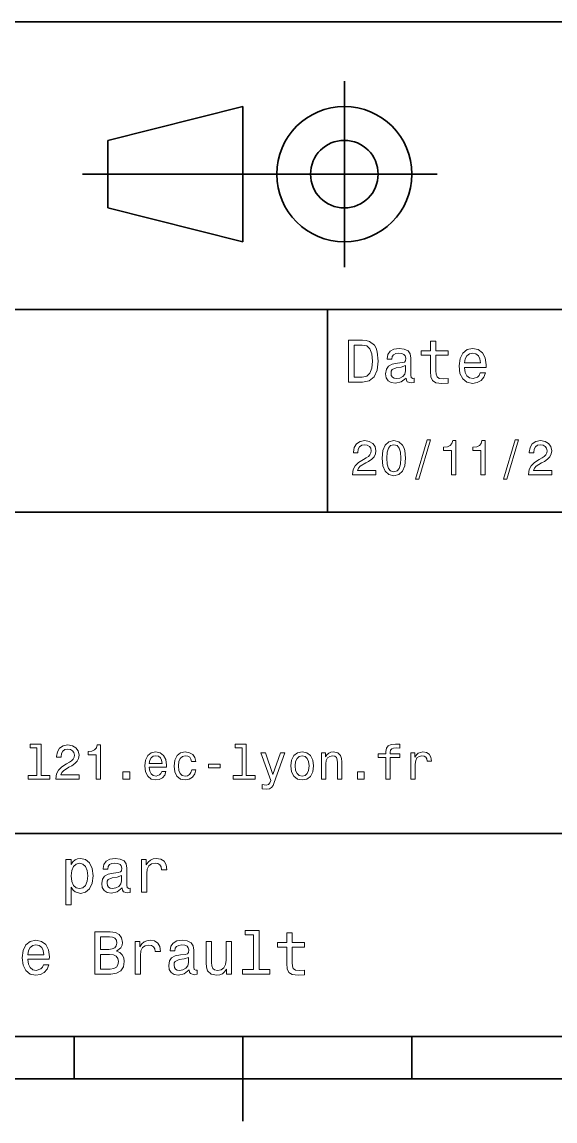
# Model space of a CAD drawing. Extents: x 0 to 420, y 0 to 297.
# Drawn here: x 246.9 to 278.5, y 5 to 70 of the extents above; entities that cross this region are included whole.
import ezdxf

# ---------------------------------------------------------------- set-up
doc = ezdxf.new("R2010")
doc.units = 0

msp = doc.modelspace()

# ---------------------------------------------------------------- linework, layer by layer
at = {"color": 7, "lineweight": 35}
for p, q in [((220, 70), (410, 70)), ((250.5, 61), (271.5, 61)), ((220, 53), (285, 53)), ((220, 41), (285, 41)), ((220, 22), (285, 22)), ((10, 10), (410, 10)), ((220, 10), (410, 10)), ((110, 7.5), (310, 7.5))]:
    msp.add_line(p, q, dxfattribs=at)
at = {"color": 7, "lineweight": 35, "ltscale": 0.275}
msp.add_line((266, 55.5), (266, 66.5), dxfattribs=at)
at = {"color": 7, "lineweight": 35, "ltscale": 0.206155}
for p, q in [((252, 63), (260, 65)), ((260, 57), (252, 59))]:
    msp.add_line(p, q, dxfattribs=at)
at = {"color": 7, "lineweight": 35, "ltscale": 0.2}
msp.add_line((260, 65), (260, 57), dxfattribs=at)
at = {"color": 7, "lineweight": 35, "ltscale": 0.1}
msp.add_line((252, 59), (252, 63), dxfattribs=at)
at = {"color": 7, "lineweight": 35, "ltscale": 0.3}
msp.add_line((265, 41), (265, 53), dxfattribs=at)
at = {"color": 7, "lineweight": 35, "ltscale": 0.0625}
for p, q in [((250, 10), (250, 7.5)), ((270, 10), (270, 7.5))]:
    msp.add_line(p, q, dxfattribs=at)
at = {"color": 7, "lineweight": 35, "ltscale": 0.125}
msp.add_line((260, 10), (260, 5), dxfattribs=at)
at = {"color": 7, "lineweight": 13}
for points in [[(267.080688, 51.190563), (266.248566, 51.190563), (266.248566, 48.690563), (267.080688, 48.690563), (267.473328, 48.769814), (267.765137, 49.011169), (267.945251, 49.40382), (268.010101, 49.940563), (267.952454, 50.488113), (267.880402, 50.70425), (267.779541, 50.877163), (267.487762, 51.111313), (267.296844, 51.168949)], [(267.055481, 50.891571), (267.329254, 50.837536), (267.516571, 50.671829), (267.628235, 50.376442), (267.664276, 49.940563), (267.624634, 49.519093), (267.51297, 49.223705), (267.322052, 49.047192), (267.055481, 48.989555), (266.583588, 48.989555), (266.583588, 50.891571)], [(271.100861, 50.289986), (271.100861, 49.320965), (271.122467, 49.007565), (271.223328, 48.791428), (271.425079, 48.665348), (271.767303, 48.62212), (272.141937, 48.640129), (272.141937, 48.913906), (271.868164, 48.892292), (271.619598, 48.921112), (271.486298, 49.011169), (271.42868, 49.162464), (271.417877, 49.375), (271.417877, 50.289986), (272.141937, 50.289986), (272.141937, 50.560158), (271.417877, 50.560158), (271.417877, 51.125721), (271.100861, 51.125721), (271.100861, 50.560158), (270.553314, 50.560158), (270.553314, 50.289986)], [(269.656342, 48.942726), (269.656342, 48.931919), (269.674347, 48.809441), (269.728394, 48.722984), (269.955322, 48.654541), (270.131836, 48.683357), (270.131836, 48.928314), (270.056183, 48.917507), (269.955322, 48.96434), (269.937317, 49.108429), (269.937317, 50.109871), (269.894104, 50.365635), (269.768005, 50.54575), (269.548279, 50.65382), (269.238464, 50.693443), (268.935883, 50.650219), (268.712524, 50.52774), (268.572052, 50.336815), (268.525208, 50.084656), (268.525208, 50.063042), (268.809784, 50.063042), (268.835022, 50.21434), (268.914276, 50.322407), (269.043945, 50.387249), (269.227661, 50.412464), (269.404175, 50.394455), (269.530273, 50.34042), (269.605896, 50.246758), (269.631134, 50.117077), (269.61673, 49.965778), (269.559082, 49.890129), (269.414978, 49.854107), (269.144806, 49.825291), (268.835022, 49.760448), (268.615265, 49.645176), (268.485596, 49.465057), (268.445953, 49.19849), (268.481995, 48.960735), (268.593658, 48.784222), (268.773773, 48.67255), (269.022339, 48.632927), (269.357361, 48.708576)], [(273.121765, 49.565922), (274.389771, 49.565922), (274.393372, 49.713619), (274.335724, 50.127884), (274.177246, 50.437683), (273.925079, 50.625), (273.590057, 50.693443), (273.262238, 50.621399), (273.010101, 50.41967), (272.847992, 50.091862), (272.790344, 49.659584), (272.844391, 49.216499), (273.00647, 48.892292), (273.255035, 48.690563), (273.579254, 48.62212), (273.860229, 48.668949), (274.09079, 48.791428), (274.260101, 48.98595), (274.357361, 49.245319), (274.043945, 49.245319), (273.979095, 49.101227), (273.885437, 48.993156), (273.618866, 48.9067), (273.413544, 48.946327), (273.258636, 49.072407), (273.157776, 49.27774), (273.121765, 49.555115)], [(273.121765, 49.832493), (273.161377, 50.081055), (273.258636, 50.264771), (273.406342, 50.376442), (273.600861, 50.416069), (273.791779, 50.376442), (273.939484, 50.264771), (274.029541, 50.081055), (274.061951, 49.832493)], [(269.620331, 49.367798), (269.577087, 49.180477), (269.461823, 49.036385), (269.28891, 48.942726), (269.076355, 48.910305), (268.939484, 48.928314), (268.842224, 48.98595), (268.780975, 49.086815), (268.76297, 49.227306), (268.777374, 49.353386), (268.835022, 49.443443), (269.065552, 49.544312), (269.357361, 49.587536), (269.620331, 49.673992)], [(266.489929, 43.224785), (267.864563, 43.224785), (267.864563, 43.472622), (266.778107, 43.472622), (266.838623, 43.60807), (266.942383, 43.720463), (267.262238, 43.925072), (267.432281, 44.011528), (267.622498, 44.135448), (267.757935, 44.279541), (267.835754, 44.44957), (267.864563, 44.642651), (267.815552, 44.884727), (267.680115, 45.074928), (267.472626, 45.195965), (267.20462, 45.239193), (266.927948, 45.190201), (266.71759, 45.054756), (266.582123, 44.838619), (266.536041, 44.553314), (266.536041, 44.51297), (266.798279, 44.51297), (266.798279, 44.536022), (266.824219, 44.731991), (266.902008, 44.876083), (267.02594, 44.9683), (267.190216, 45), (267.357361, 44.971184), (267.481262, 44.899136), (267.561951, 44.786743), (267.59079, 44.645535), (267.570618, 44.51297), (267.515869, 44.400578), (267.423645, 44.302593), (267.296844, 44.216141), (267.126801, 44.12392), (266.844391, 43.945248), (266.645538, 43.755043), (266.527374, 43.524498), (266.489929, 43.233429)], [(268.233429, 44.201729), (268.276672, 43.749279), (268.412109, 43.426514), (268.628235, 43.230549), (268.927948, 43.167149), (269.224792, 43.230549), (269.440918, 43.426514), (269.573486, 43.749279), (269.619598, 44.201729), (269.573486, 44.651299), (269.518738, 44.829971), (269.440918, 44.976948), (269.224792, 45.172913), (268.927948, 45.239193), (268.628235, 45.172913), (268.412109, 44.974064), (268.276672, 44.651299)], [(268.510101, 44.201729), (268.533142, 44.550434), (268.605194, 44.801155), (268.734863, 44.948128), (268.927948, 45), (269.118164, 44.948128), (269.247833, 44.801155), (269.319885, 44.550434), (269.342957, 44.201729), (269.319885, 43.850143), (269.247833, 43.599426), (269.118164, 43.45245), (268.927948, 43.403458), (268.734863, 43.45245), (268.605194, 43.599426), (268.533142, 43.850143)], [(270.213257, 42.956772), (270.412109, 42.956772), (271.109528, 45.279541), (270.907776, 45.279541)], [(272.345825, 43.224785), (272.608063, 43.224785), (272.608063, 45.239193), (272.412109, 45.239193), (272.360229, 45.0634), (272.2565, 44.945248), (272.097992, 44.876083), (271.878967, 44.853027), (271.878967, 44.648415), (272.345825, 44.648415)], [(274.080688, 43.224785), (274.342957, 43.224785), (274.342957, 45.239193), (274.146973, 45.239193), (274.095093, 45.0634), (273.991364, 44.945248), (273.832855, 44.876083), (273.613831, 44.853027), (273.613831, 44.648415), (274.080688, 44.648415)], [(275.417877, 42.956772), (275.61673, 42.956772), (276.314117, 45.279541), (276.112396, 45.279541)], [(276.899139, 43.224785), (278.273773, 43.224785), (278.273773, 43.472622), (277.187317, 43.472622), (277.247833, 43.60807), (277.351593, 43.720463), (277.671478, 43.925072), (277.841492, 44.011528), (278.031708, 44.135448), (278.167145, 44.279541), (278.244965, 44.44957), (278.273773, 44.642651), (278.224792, 44.884727), (278.089355, 45.074928), (277.881836, 45.195965), (277.613831, 45.239193), (277.337189, 45.190201), (277.126801, 45.054756), (276.991364, 44.838619), (276.945251, 44.553314), (276.945251, 44.51297), (277.207489, 44.51297), (277.207489, 44.536022), (277.233429, 44.731991), (277.311249, 44.876083), (277.43515, 44.9683), (277.599426, 45), (277.766571, 44.971184), (277.890503, 44.899136), (277.971191, 44.786743), (278, 44.645535), (277.979828, 44.51297), (277.925079, 44.400578), (277.832855, 44.302593), (277.706055, 44.216141), (277.536041, 44.12392), (277.253601, 43.945248), (277.054749, 43.755043), (276.936615, 43.524498), (276.899139, 43.233429)], [(247.798279, 27.080692), (247.798279, 25.438042), (247.276657, 25.438042), (247.276657, 25.224785), (248.570602, 25.224785), (248.570602, 25.438042), (248.05188, 25.438042), (248.05188, 27.293949), (247.400574, 27.293949), (247.400574, 27.080692)], [(248.922195, 25.224785), (250.296829, 25.224785), (250.296829, 25.472624), (249.210373, 25.472624), (249.270889, 25.60807), (249.374634, 25.720463), (249.694519, 25.925074), (249.864563, 26.011528), (250.054749, 26.135448), (250.190201, 26.279539), (250.268005, 26.449568), (250.296829, 26.642653), (250.247833, 26.884727), (250.112396, 27.074928), (249.904907, 27.195967), (249.636887, 27.239193), (249.360229, 27.190203), (249.149857, 27.054756), (249.014404, 26.838617), (248.968307, 26.553314), (248.968307, 26.51297), (249.230545, 26.51297), (249.230545, 26.536024), (249.256485, 26.731989), (249.33429, 26.876081), (249.458221, 26.9683), (249.622482, 27), (249.789627, 26.971182), (249.913544, 26.899136), (249.994232, 26.786745), (250.023056, 26.645535), (250.002884, 26.51297), (249.94812, 26.400578), (249.855911, 26.302595), (249.729111, 26.216139), (249.559082, 26.12392), (249.276657, 25.945246), (249.07782, 25.755045), (248.959656, 25.524496), (248.922195, 25.233431)], [(251.308365, 25.224785), (251.570602, 25.224785), (251.570602, 27.239193), (251.374634, 27.239193), (251.322769, 27.063402), (251.219025, 26.945246), (251.060516, 26.876081), (250.841507, 26.853027), (250.841507, 26.648417), (251.308365, 26.648417)], [(254.455338, 25.925074), (255.469742, 25.925074), (255.472626, 26.043228), (255.426514, 26.374641), (255.299713, 26.622478), (255.097992, 26.772335), (254.829971, 26.827091), (254.567719, 26.769453), (254.365997, 26.60807), (254.236313, 26.345821), (254.190201, 26), (254.233429, 25.645535), (254.363113, 25.386168), (254.561966, 25.224785), (254.821335, 25.170031), (255.046112, 25.207495), (255.23056, 25.305477), (255.365997, 25.461096), (255.443817, 25.668589), (255.193085, 25.668589), (255.141205, 25.553314), (255.066284, 25.46686), (254.853027, 25.397696), (254.688766, 25.429396), (254.56485, 25.53026), (254.484161, 25.694525), (254.455338, 25.916428)], [(256.953888, 26.259367), (257.20462, 26.259367), (257.15274, 26.489914), (257.028809, 26.671471), (256.835754, 26.783863), (256.585022, 26.827091), (256.30835, 26.769453), (256.097992, 26.60807), (255.965424, 26.345821), (255.919312, 25.994238), (255.96254, 25.645535), (256.092224, 25.386168), (256.296844, 25.224785), (256.576385, 25.170031), (256.824219, 25.213257), (257.017303, 25.334295), (257.149872, 25.524496), (257.207489, 25.778099), (256.965424, 25.778099), (256.92218, 25.616716), (256.841492, 25.495678), (256.726227, 25.42075), (256.585022, 25.397696), (256.409241, 25.43516), (256.28241, 25.550434), (256.20462, 25.737753), (256.17868, 26.002882), (256.20462, 26.262249), (256.285309, 26.449568), (256.414978, 26.564842), (256.585022, 26.605188), (256.734863, 26.579252), (256.84726, 26.51297), (256.92218, 26.40346)], [(259.942383, 27.080692), (259.942383, 25.438042), (259.420746, 25.438042), (259.420746, 25.224785), (260.714691, 25.224785), (260.714691, 25.438042), (260.195984, 25.438042), (260.195984, 27.293949), (259.544678, 27.293949), (259.544678, 27.080692)], [(262.213257, 26.772335), (261.76947, 25.49856), (261.33429, 26.772335), (261.057648, 26.772335), (261.645538, 25.13833), (261.593658, 24.994238), (261.51297, 24.896255), (261.377533, 24.864553), (261.144104, 24.893373), (261.144104, 24.648417), (261.389038, 24.62536), (261.56485, 24.648417), (261.688782, 24.720463), (261.778107, 24.844381), (261.855927, 25.025938), (262.484161, 26.772335)], [(262.832855, 25.99712), (262.878967, 25.645535), (263.011536, 25.386168), (263.221924, 25.224785), (263.504333, 25.170031), (263.783875, 25.224785), (263.994232, 25.383286), (264.126801, 25.642653), (264.175812, 25.99712), (264.126801, 26.348703), (263.994232, 26.610952), (263.783875, 26.769453), (263.504333, 26.827091), (263.221924, 26.769453), (263.011536, 26.60807), (262.878967, 26.348703)], [(264.64267, 25.224785), (264.896271, 25.224785), (264.896271, 26.118156), (264.922211, 26.322767), (265.005768, 26.472624), (265.135437, 26.564842), (265.30835, 26.599424), (265.446686, 26.570606), (265.533142, 26.492796), (265.576385, 26.363113), (265.59079, 26.190203), (265.59079, 25.224785), (265.844391, 25.224785), (265.844391, 26.242077), (265.832855, 26.446688), (265.780975, 26.616716), (265.610962, 26.772335), (265.345825, 26.827091), (265.198853, 26.806917), (265.074951, 26.752163), (264.968323, 26.659943), (264.884735, 26.536024), (264.884735, 26.772335), (264.64267, 26.772335)], [(268.463989, 26.504324), (268.463989, 25.224785), (268.71759, 25.224785), (268.71759, 26.504324), (269.293945, 26.504324), (269.293945, 26.720463), (268.71759, 26.720463), (268.71759, 26.815563), (268.737762, 26.930836), (268.804047, 27.008646), (268.916443, 27.054756), (269.07782, 27.072046), (269.293945, 27.06052), (269.293945, 27.279539), (269.020172, 27.293949), (268.772339, 27.268013), (268.599426, 27.190203), (268.495697, 27.054756), (268.463989, 26.861671), (268.463989, 26.720463), (268, 26.720463), (268, 26.504324)], [(269.942383, 25.224785), (270.195984, 25.224785), (270.195984, 26.10951), (270.221924, 26.322767), (270.299713, 26.475506), (270.426514, 26.567724), (270.596558, 26.599424), (270.723358, 26.579252), (270.818451, 26.521614), (270.876099, 26.423632), (270.896271, 26.291067), (271.15274, 26.291067), (271.118164, 26.524496), (271.023071, 26.691643), (270.864563, 26.792507), (270.648438, 26.827091), (270.501465, 26.804035), (270.374634, 26.746399), (270.262268, 26.648417), (270.172913, 26.515852), (270.172913, 26.772335), (269.942383, 26.772335)], [(254.455338, 26.138329), (254.48703, 26.337177), (254.56485, 26.48415), (254.682999, 26.573488), (254.838623, 26.605188), (254.991364, 26.573488), (255.109512, 26.48415), (255.181564, 26.337177), (255.207489, 26.138329)], [(257.951019, 25.884727), (258.648407, 25.884727), (258.648407, 26.112392), (257.951019, 26.112392)], [(263.092224, 26), (263.118164, 26.259367), (263.198853, 26.446688), (263.328552, 26.56196), (263.504333, 26.602306), (263.677246, 26.56196), (263.806915, 26.449568), (263.887604, 26.259367), (263.916443, 26), (263.887604, 25.737753), (263.806915, 25.547552), (263.677246, 25.432278), (263.504333, 25.394814), (263.328552, 25.432278), (263.198853, 25.547552), (263.118164, 25.737753)], [(252.896255, 25.224785), (253.293945, 25.224785), (253.293945, 25.654181), (252.896255, 25.654181)], [(266.775208, 25.224785), (267.172913, 25.224785), (267.172913, 25.654181), (266.775208, 25.654181)], [(249.829254, 20.166426), (249.829254, 20.465418), (249.512253, 20.465418), (249.512253, 17.7817), (249.829254, 17.7817), (249.829254, 18.826368), (249.940918, 18.657061), (250.067001, 18.545389), (250.384003, 18.462536), (250.6866, 18.530979), (250.924347, 18.736311), (251.079254, 19.060518), (251.136887, 19.5), (251.079254, 19.935879), (250.924347, 20.260086), (250.6866, 20.461815), (250.384003, 20.533861), (250.211105, 20.512247), (250.0634, 20.443804), (249.937317, 20.328529)], [(250.329971, 18.747118), (250.117432, 18.793947), (249.96254, 18.93804), (249.86528, 19.17219), (249.832855, 19.5), (249.86528, 19.824207), (249.96254, 20.058357), (250.117432, 20.198847), (250.329971, 20.249279), (250.524506, 20.198847), (250.679398, 20.054754), (250.776657, 19.820604), (250.812683, 19.5), (250.776657, 19.175793), (250.679398, 18.93804), (250.524506, 18.793947)], [(252.847992, 18.78314), (252.847992, 18.772333), (252.865997, 18.649855), (252.920029, 18.5634), (253.146973, 18.494957), (253.323486, 18.523775), (253.323486, 18.768732), (253.247849, 18.757925), (253.146973, 18.804754), (253.128967, 18.948847), (253.128967, 19.950287), (253.085739, 20.206051), (252.959656, 20.386166), (252.739914, 20.494236), (252.430115, 20.533861), (252.127533, 20.490633), (251.904175, 20.368155), (251.763687, 20.177233), (251.716858, 19.925072), (251.716858, 19.903458), (252.00145, 19.903458), (252.026657, 20.054754), (252.105911, 20.162823), (252.235596, 20.227665), (252.419312, 20.252882), (252.595825, 20.234869), (252.721909, 20.180836), (252.797562, 20.087175), (252.822769, 19.957493), (252.808365, 19.806194), (252.750732, 19.730547), (252.606628, 19.694523), (252.336456, 19.665705), (252.026657, 19.600864), (251.806915, 19.48559), (251.677246, 19.305475), (251.637619, 19.038904), (251.67363, 18.801151), (251.785309, 18.62464), (251.965424, 18.512968), (252.213989, 18.473343), (252.548996, 18.54899)], [(253.986313, 18.530979), (254.303314, 18.530979), (254.303314, 19.636887), (254.335739, 19.903458), (254.432999, 20.094379), (254.591507, 20.209654), (254.804047, 20.249279), (254.96254, 20.224062), (255.081421, 20.152016), (255.153473, 20.029537), (255.17868, 19.863832), (255.499283, 19.863832), (255.456055, 20.155619), (255.337189, 20.364553), (255.139053, 20.490633), (254.868881, 20.533861), (254.685165, 20.505043), (254.526657, 20.432997), (254.386169, 20.310518), (254.274506, 20.144812), (254.274506, 20.465418), (253.986313, 20.465418)], [(252.811966, 19.208212), (252.768738, 19.020893), (252.653458, 18.876801), (252.48056, 18.78314), (252.268021, 18.750719), (252.131134, 18.768732), (252.033875, 18.826368), (251.972626, 18.927233), (251.95462, 19.067722), (251.969025, 19.193804), (252.026657, 19.283861), (252.257202, 19.384726), (252.548996, 19.427954), (252.811966, 19.514408)], [(260.631836, 16.010447), (260.631836, 13.957133), (259.979828, 13.957133), (259.979828, 13.690562), (261.59726, 13.690562), (261.59726, 13.957133), (260.948853, 13.957133), (260.948853, 16.277018), (260.134705, 16.277018), (260.134705, 16.010447)], [(247.267273, 14.565923), (248.535294, 14.565923), (248.538895, 14.713617), (248.481262, 15.127882), (248.322754, 15.43768), (248.070587, 15.625), (247.73558, 15.693444), (247.407776, 15.621398), (247.155609, 15.419669), (246.9935, 15.091859), (246.935867, 14.659582), (246.989899, 14.216499), (247.152008, 13.892291), (247.400558, 13.690562), (247.724777, 13.622118), (248.005753, 13.668948), (248.236298, 13.791427), (248.405609, 13.985951), (248.502869, 14.245317), (248.189468, 14.245317), (248.124634, 14.101225), (248.030975, 13.993155), (247.764404, 13.9067), (247.559067, 13.946326), (247.404175, 14.072407), (247.303299, 14.277738), (247.267273, 14.555116)], [(252.523041, 15.041427), (252.775208, 15.25036), (252.840042, 15.39085), (252.861664, 15.563761), (252.814835, 15.833934), (252.674347, 16.028458), (252.447388, 16.147335), (252.130402, 16.190563), (251.240631, 16.190563), (251.240631, 13.690562), (252.180832, 13.690562), (252.515839, 13.740994), (252.764404, 13.888689), (252.919296, 14.122839), (252.973328, 14.439842), (252.940918, 14.652378), (252.854462, 14.828891), (252.713959, 14.958574)], [(252.061951, 15.153098), (251.572037, 15.153098), (251.572037, 15.891571), (252.090775, 15.891571), (252.285294, 15.869957), (252.42218, 15.805116), (252.505035, 15.693444), (252.533844, 15.527738), (252.501434, 15.362032), (252.414978, 15.246758), (252.267273, 15.174712)], [(253.614548, 13.690562), (253.931549, 13.690562), (253.931549, 14.79647), (253.963974, 15.063041), (254.061234, 15.253963), (254.219727, 15.369237), (254.432266, 15.408862), (254.590775, 15.383646), (254.709641, 15.3116), (254.781693, 15.189121), (254.806915, 15.023416), (255.127518, 15.023416), (255.08429, 15.315202), (254.965408, 15.524136), (254.767288, 15.650216), (254.497101, 15.693444), (254.313385, 15.664625), (254.154892, 15.59258), (254.014404, 15.470101), (253.902725, 15.304395), (253.902725, 15.625), (253.614548, 15.625)], [(256.813385, 13.942723), (256.813385, 13.931917), (256.83139, 13.809439), (256.885437, 13.722983), (257.112396, 13.654539), (257.28891, 13.683357), (257.28891, 13.928314), (257.213257, 13.917507), (257.112396, 13.964337), (257.09436, 14.10843), (257.09436, 15.109871), (257.051147, 15.365634), (256.925049, 15.54575), (256.705322, 15.653819), (256.395538, 15.693444), (256.092926, 15.650216), (255.869583, 15.527738), (255.729095, 15.336816), (255.682266, 15.084655), (255.682266, 15.063041), (255.966858, 15.063041), (255.992065, 15.214337), (256.07132, 15.322407), (256.200989, 15.387248), (256.384705, 15.412464), (256.561218, 15.394453), (256.687317, 15.340418), (256.76297, 15.246758), (256.788177, 15.117075), (256.773773, 14.965778), (256.716125, 14.89013), (256.572021, 14.854107), (256.30188, 14.825289), (255.992065, 14.760447), (255.772324, 14.645173), (255.642639, 14.465058), (255.603012, 14.198487), (255.639038, 13.960735), (255.750717, 13.784223), (255.930832, 13.672551), (256.179382, 13.632925), (256.514404, 13.708573)], [(259.324188, 15.625), (259.007202, 15.625), (259.007202, 14.508286), (258.971161, 14.248919), (258.866699, 14.0616), (258.70459, 13.946326), (258.492065, 13.910303), (258.322754, 13.939121), (258.214691, 14.025577), (258.153442, 14.173271), (258.139038, 14.382205), (258.139038, 15.625), (257.822052, 15.625), (257.822052, 14.353387), (257.832855, 14.097623), (257.901276, 13.885087), (258.110229, 13.690562), (258.445251, 13.622118), (258.625366, 13.647335), (258.780243, 13.712176), (258.913544, 13.823848), (259.021606, 13.985951), (259.021606, 13.690562), (259.324188, 13.690562)], [(262.595093, 15.289986), (262.595093, 14.320966), (262.616699, 14.007565), (262.71756, 13.791427), (262.919312, 13.665346), (263.261536, 13.622118), (263.636169, 13.64013), (263.636169, 13.913905), (263.362396, 13.892291), (263.113831, 13.92111), (262.98053, 14.011168), (262.922913, 14.162464), (262.912109, 14.375), (262.912109, 15.289986), (263.636169, 15.289986), (263.636169, 15.560159), (262.912109, 15.560159), (262.912109, 16.125721), (262.595093, 16.125721), (262.595093, 15.560159), (262.047546, 15.560159), (262.047546, 15.289986)], [(247.267273, 14.832493), (247.3069, 15.081052), (247.404175, 15.26477), (247.551865, 15.376441), (247.746384, 15.416066), (247.937302, 15.376441), (248.085007, 15.26477), (248.175064, 15.081052), (248.207489, 14.832493)], [(252.141205, 13.989553), (251.572037, 13.989553), (251.572037, 14.850505), (252.10878, 14.850505), (252.335724, 14.825289), (252.497833, 14.74964), (252.595093, 14.619957), (252.627518, 14.432637), (252.595093, 14.23451), (252.505035, 14.097623), (252.353729, 14.01477)], [(256.777374, 14.367796), (256.734131, 14.180476), (256.618866, 14.036384), (256.445953, 13.942723), (256.233429, 13.910303), (256.096527, 13.928314), (255.999268, 13.985951), (255.938034, 14.086816), (255.920013, 14.227305), (255.934433, 14.353387), (255.992065, 14.443444), (256.222626, 14.544309), (256.514404, 14.587536), (256.777374, 14.673991)]]:
    msp.add_lwpolyline(points, close=True, dxfattribs=at)
at = {"color": 7, "lineweight": 35}
for radius in [4, 2]:
    msp.add_circle((266, 61), radius, dxfattribs=at)

doc.saveas('drawing.dxf')
